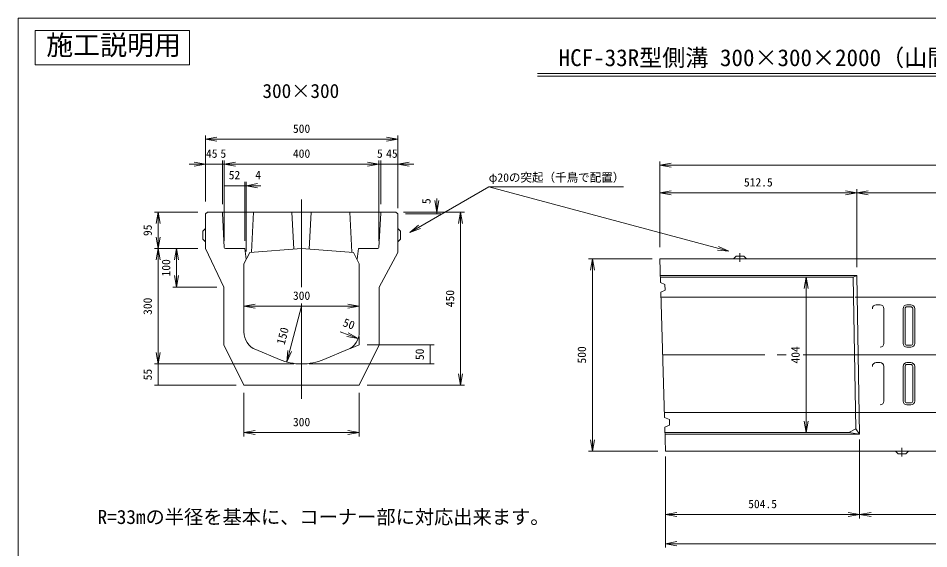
# Model space of a CAD drawing. Units: millimetres, scale not verified, with parts at other scales. Extents: x 4390 to 16808, y 2195 to 6418.
# Drawn here: x 4390 to 7941, y 4349 to 6418 of the extents above; entities that cross this region are included whole.
import ezdxf
from ezdxf.enums import TextEntityAlignment as Align

# ---------------------------------------------------------------- set-up
doc = ezdxf.new("R2010")
doc.units = ezdxf.units.MM
doc.layers.add('3', color=4, linetype='Continuous', lineweight=18)
doc.styles.add('ＭＳ ゴシック-5.0-0.0', font='')
doc.styles.get('ＭＳ ゴシック-5.0-0.0').set_extended_font_data('ＭＳ ゴシック-5.0-0.0')

msp = doc.modelspace()

# ---------------------------------------------------------------- linework, layer by layer
at = {"layer": '3'}
for p, q in [((4390.032, 6418.078), (10369.791, 6418.078)), ((4390.032, 2195.24), (4390.032, 6418.078)), ((6414.275, 6202.507), (8589.086, 6202.507)), ((6414.275, 6192.007), (8589.086, 6192.007)), ((5120.062, 5703.839), (5120.062, 5960.99)), ((5120.062, 5945.99), (5164.378, 5953.804)), ((5120.062, 5945.99), (5164.378, 5938.175)), ((5120.062, 5945.99), (5870.062, 5945.99)), ((5870.062, 5945.99), (5825.745, 5953.804)), ((5870.062, 5945.99), (5825.745, 5938.175)), ((5870.062, 5677.754), (5870.062, 5960.99)), ((5186.062, 5692.447), (5186.062, 5863.909)), ((5193.562, 5549.947), (5193.562, 5863.909)), ((5796.562, 5549.947), (5796.562, 5863.909)), ((5804.062, 5692.447), (5804.062, 5863.909)), ((6891.785, 5525.129), (6891.785, 5859.966)), ((5120.062, 5848.909), (5056.962, 5848.909)), ((5120.062, 5848.909), (5075.745, 5856.724)), ((5120.062, 5848.909), (5075.745, 5841.095)), ((5120.062, 5848.909), (5186.062, 5848.909)), ((5186.062, 5848.909), (5193.562, 5848.909)), ((5193.562, 5848.909), (5237.878, 5856.724)), ((5193.562, 5848.909), (5237.878, 5841.095)), ((5193.562, 5848.909), (5796.562, 5848.909)), ((5796.562, 5848.909), (5752.245, 5856.724)), ((5796.562, 5848.909), (5752.245, 5841.095)), ((5796.562, 5848.909), (5804.062, 5848.909)), ((5804.062, 5848.909), (5870.062, 5848.909)), ((5870.062, 5848.909), (5914.378, 5856.724)), ((5870.062, 5848.909), (5932.933, 5848.909)), ((5870.062, 5848.909), (5914.378, 5841.095)), ((6891.785, 5844.966), (6936.101, 5852.78)), ((6891.785, 5844.966), (6936.101, 5837.151)), ((6891.785, 5844.966), (9914.285, 5844.966)), ((5193.562, 5765.128), (5273.062, 5765.128)), ((5273.062, 5549.947), (5273.062, 5780.128)), ((5279.062, 5765.128), (5273.062, 5765.128)), ((5279.062, 5507.947), (5279.062, 5780.128)), ((5279.062, 5765.128), (5323.378, 5772.943)), ((5279.062, 5765.128), (5336.703, 5765.128)), ((5279.062, 5765.128), (5323.378, 5757.314)), ((5916.847, 5582.529), (6224.754, 5760.299)), ((6224.754, 5760.299), (6749.825, 5760.299)), ((7161.425, 5509.319), (6224.754, 5760.299)), ((7660.535, 5446.71), (7660.535, 5752.072)), ((6891.785, 5737.072), (6936.101, 5744.886)), ((6891.785, 5737.072), (6936.101, 5729.258)), ((7660.535, 5737.072), (6891.785, 5737.072)), ((7660.535, 5737.072), (7616.219, 5744.886)), ((7660.535, 5737.072), (7616.219, 5729.258)), ((7660.535, 5737.072), (7704.851, 5744.886)), ((7660.535, 5737.072), (7704.851, 5729.258)), ((7660.535, 5737.072), (9145.535, 5737.072)), ((5495.062, 5369.386), (5495.062, 5711.085)), ((6022.779, 5662.447), (6014.965, 5706.763)), ((6022.779, 5662.447), (6022.779, 5715.751)), ((6022.779, 5662.447), (6030.593, 5706.763)), ((4920.876, 5662.447), (5090.062, 5662.447)), ((4935.876, 5662.447), (4928.062, 5618.131)), ((4935.876, 5662.447), (4943.69, 5618.131)), ((4935.876, 5662.447), (4935.876, 5519.947)), ((5892.562, 5662.447), (6130.782, 5662.447)), ((5900.062, 5654.947), (6037.779, 5654.947)), ((6022.779, 5662.447), (6022.779, 5654.947)), ((6115.002, 5662.447), (6107.188, 5618.131)), ((6115.002, 5662.447), (6122.816, 5618.131)), ((6115.002, 5662.447), (6115.002, 4987.447)), ((5916.847, 5582.529), (5951.319, 5611.454)), ((5916.847, 5582.529), (5959.133, 5597.92)), ((4935.876, 5519.947), (4928.062, 5564.263)), ((4935.876, 5519.947), (4943.69, 5564.263)), ((4920.876, 5519.947), (5090.062, 5519.947)), ((4935.876, 5519.947), (4928.062, 5475.631)), ((4935.876, 5519.947), (4943.69, 5475.631)), ((4935.876, 5519.947), (4935.876, 5069.947)), ((5007.785, 5519.947), (4999.97, 5475.631)), ((5007.785, 5519.947), (5015.599, 5475.631)), ((5007.785, 5519.947), (5007.785, 5369.947)), ((7161.425, 5509.319), (7116.596, 5513.241)), ((7161.425, 5509.319), (7120.641, 5528.336)), ((6614.056, 5480.354), (6861.785, 5480.354)), ((6629.056, 5480.354), (6621.241, 5436.038)), ((6629.056, 5480.354), (6636.87, 5436.038)), ((6629.056, 5480.354), (6629.056, 4730.354)), ((7204.072, 5480.354), (7204.072, 5501.784)), ((7204.072, 5480.354), (7204.072, 5468.02)), ((5007.785, 5369.947), (4999.97, 5414.263)), ((5007.785, 5369.947), (5015.599, 5414.263)), ((7462.153, 5408.354), (7454.339, 5364.038)), ((7462.153, 5408.354), (7469.967, 5364.038)), ((7462.153, 5408.354), (7462.153, 4802.354)), ((4992.785, 5369.947), (5165.062, 5369.947)), ((7653.035, 5330.354), (9159.11, 5330.354)), ((5270.062, 5294.947), (5314.378, 5302.761)), ((5270.062, 5294.947), (5314.378, 5287.133)), ((5270.062, 5294.947), (5720.062, 5294.947)), ((5495.062, 5294.947), (5436.827, 5077.614)), ((5495.062, 4934.373), (5495.062, 5306.168)), ((5720.062, 5294.947), (5675.745, 5302.761)), ((5720.062, 5294.947), (5675.745, 5287.133)), ((7735.535, 5300.354), (7750.535, 5300.354)), ((7855.535, 5300.354), (7870.535, 5300.354)), ((7855.535, 5292.854), (7870.535, 5292.854)), ((7765.535, 5150.354), (7765.535, 5285.354)), ((7840.535, 5150.354), (7840.535, 5285.354)), ((7848.035, 5150.354), (7848.035, 5285.354)), ((7878.035, 5150.354), (7878.035, 5285.354)), ((7885.535, 5150.354), (7885.535, 5285.354)), ((5645.062, 5194.947), (5715.539, 5169.296)), ((5715.539, 5169.296), (5676.567, 5191.796)), ((5715.539, 5169.296), (5671.222, 5177.11)), ((5720.062, 5144.947), (5720.062, 5176.94)), ((4935.876, 5069.947), (4928.062, 5114.263)), ((4935.876, 5069.947), (4943.69, 5114.263)), ((5436.827, 5077.614), (5440.749, 5122.443)), ((5436.827, 5077.614), (5455.845, 5118.398)), ((5688.393, 5131.752), (5720.062, 5144.947)), ((5750.062, 5144.947), (6011.839, 5144.947)), ((5996.839, 5144.947), (5996.839, 5069.947)), ((7855.535, 5142.854), (7870.535, 5142.854)), ((7855.535, 5135.354), (7870.535, 5135.354)), ((6903.035, 5105.354), (7301.536, 5105.354)), ((7349.65, 5105.354), (7384.017, 5105.354)), ((7451.032, 5105.354), (8403.035, 5105.354)), ((4920.876, 5069.947), (5465.062, 5069.947)), ((4935.876, 5069.947), (4935.876, 4987.447)), ((5525.062, 5069.947), (6011.839, 5069.947)), ((7735.535, 5075.354), (7750.535, 5075.354)), ((7765.535, 4925.354), (7765.535, 5060.354)), ((7840.535, 5060.354), (7840.535, 4925.354)), ((7848.035, 5060.354), (7848.035, 4925.354)), ((7855.535, 5075.354), (7870.535, 5075.354)), ((7855.535, 5067.854), (7870.535, 5067.854)), ((7878.035, 5060.354), (7878.035, 4925.354)), ((7885.535, 5060.354), (7885.535, 4925.354)), ((6115.002, 4987.447), (6107.188, 5031.763)), ((6115.002, 4987.447), (6122.816, 5031.763)), ((4920.876, 4987.447), (5240.062, 4987.447)), ((5750.062, 4987.447), (6130.002, 4987.447)), ((5270.062, 4787.155), (5270.062, 4957.447)), ((5720.062, 4787.155), (5720.062, 4957.447)), ((7855.535, 4917.854), (7870.535, 4917.854)), ((7855.535, 4910.354), (7870.535, 4910.354)), ((9151.464, 4880.354), (7653.035, 4880.354)), ((7462.153, 4802.354), (7454.339, 4846.67)), ((7462.153, 4802.354), (7469.967, 4846.67)), ((5270.062, 4802.155), (5314.378, 4809.969)), ((5270.062, 4802.155), (5314.378, 4794.34)), ((5270.062, 4802.155), (5720.062, 4802.155)), ((5720.062, 4802.155), (5675.745, 4809.969)), ((5720.062, 4802.155), (5675.745, 4794.34)), ((6629.056, 4730.354), (6621.241, 4774.67)), ((6629.056, 4730.354), (6636.87, 4774.67)), ((7671.035, 4467.768), (7671.035, 4775.357)), ((6614.056, 4730.354), (6884.285, 4730.354)), ((7835.748, 4730.354), (7835.748, 4742.688)), ((7835.748, 4730.354), (7835.748, 4708.924)), ((6914.285, 4354.229), (6914.285, 4709.705)), ((6914.285, 4482.768), (6958.601, 4490.582)), ((6914.285, 4482.768), (6958.601, 4474.954)), ((6914.285, 4482.768), (7671.035, 4482.768)), ((7671.035, 4482.768), (7626.719, 4490.582)), ((7671.035, 4482.768), (7626.719, 4474.954)), ((7671.035, 4482.768), (7715.351, 4490.582)), ((7671.035, 4482.768), (7715.351, 4474.954)), ((7671.035, 4482.768), (8403.035, 4482.768)), ((6914.285, 4369.229), (6958.601, 4377.043)), ((6914.285, 4369.229), (6958.601, 4361.415)), ((6914.285, 4369.229), (9891.785, 4369.229))]:
    msp.add_line(p, q, dxfattribs=at)
at = {"layer": '3', "color": 2}
for p, q in [((4455.86, 6370.393), (5058.459, 6370.393)), ((4455.86, 6236.298), (4455.86, 6370.393)), ((5058.459, 6370.393), (5058.459, 6236.298)), ((5058.459, 6236.298), (4455.86, 6236.298)), ((5127.562, 5662.447), (5120.062, 5654.947)), ((5120.062, 5654.947), (5120.062, 5519.947)), ((5495.062, 5662.447), (5127.562, 5662.447)), ((5186.286, 5658.184), (5193.337, 5524.211)), ((5307.562, 5662.447), (5299.298, 5505.446)), ((5457.562, 5662.447), (5465.178, 5517.734)), ((5495.062, 5662.447), (5862.562, 5662.447)), ((5532.562, 5662.447), (5524.945, 5517.734)), ((5682.562, 5662.447), (5690.825, 5505.446)), ((5803.837, 5658.184), (5796.786, 5524.211)), ((5862.562, 5662.447), (5870.062, 5654.947)), ((5870.062, 5504.947), (5870.062, 5654.947)), ((5109.562, 5587.447), (5120.062, 5597.947)), ((5109.562, 5587.447), (5109.562, 5556.822)), ((5880.562, 5587.447), (5870.062, 5597.947)), ((5880.562, 5587.447), (5880.562, 5556.822)), ((5120.062, 5546.322), (5109.562, 5556.822)), ((5870.062, 5546.322), (5880.562, 5556.822)), ((5120.062, 5519.947), (5192.062, 5369.947)), ((5197.831, 5519.947), (5273.062, 5519.947)), ((5292.562, 5504.947), (5270.062, 5459.947)), ((5273.062, 5519.947), (5279.062, 5477.947)), ((5495.062, 5519.947), (5292.562, 5504.947)), ((5495.062, 5519.947), (5697.562, 5504.947)), ((5697.562, 5504.947), (5720.062, 5459.947)), ((5717.062, 5519.947), (5711.062, 5477.947)), ((5792.292, 5519.947), (5717.062, 5519.947)), ((5870.062, 5504.947), (5798.062, 5369.947)), ((6891.785, 5480.354), (8403.035, 5480.354)), ((6894.585, 5387.019), (6891.785, 5480.354)), ((7189.072, 5490.854), (7178.572, 5480.354)), ((7189.072, 5490.854), (7219.072, 5490.854)), ((7219.072, 5490.854), (7229.572, 5480.354)), ((5270.062, 5194.947), (5270.062, 5459.947)), ((5720.062, 5194.947), (5720.062, 5459.947)), ((7660.535, 5414.354), (6893.765, 5414.354)), ((6893.945, 5408.354), (7645.635, 5408.354)), ((7660.535, 5414.354), (7645.635, 5408.354)), ((7645.635, 5408.354), (7655.676, 4817.352)), ((7660.535, 5414.354), (7671.035, 4796.354)), ((5192.062, 5369.947), (5192.062, 5144.947)), ((5798.062, 5369.947), (5798.062, 5144.947)), ((6894.585, 5387.019), (6912.02, 5379.854)), ((6912.02, 5379.854), (6912.74, 5357.354)), ((6912.74, 5357.354), (6895.691, 5350.158)), ((6910.364, 4861.057), (6895.691, 5350.158)), ((7646.96, 5330.354), (6896.285, 5330.354)), ((5192.062, 5144.947), (5270.062, 4987.447)), ((5316.215, 5125.716), (5408.523, 5087.255)), ((5581.6, 5087.255), (5673.908, 5125.716)), ((5798.062, 5144.947), (5720.062, 4987.447)), ((5495.062, 4987.447), (5270.062, 4987.447)), ((5495.062, 4987.447), (5720.062, 4987.447)), ((7654.606, 4880.354), (6909.785, 4880.354)), ((6910.364, 4861.057), (6929.108, 4853.354)), ((6929.828, 4830.854), (6911.502, 4823.119)), ((6929.108, 4853.354), (6929.828, 4830.854)), ((6914.285, 4730.354), (6911.502, 4823.119)), ((6912.125, 4802.354), (7628.931, 4802.354)), ((7671.035, 4796.354), (6912.305, 4796.354)), ((7655.676, 4817.352), (7628.931, 4802.354)), ((7671.035, 4796.354), (7628.931, 4802.354)), ((7655.676, 4817.352), (7671.035, 4796.354)), ((6914.285, 4730.354), (8403.035, 4730.354)), ((7820.748, 4719.854), (7810.248, 4730.354)), ((7850.748, 4719.854), (7861.248, 4730.354)), ((7850.748, 4719.854), (7820.748, 4719.854))]:
    msp.add_line(p, q, dxfattribs=at)
for centre, radius, start, end in [((5181.792, 5657.947), 4.5, 3.01279, 90), ((5808.331, 5657.947), 4.5, 90, 176.98721), ((5197.831, 5524.447), 4.5, 183.01279, 270), ((5792.292, 5524.447), 4.5, 270, 356.98721), ((5345.062, 5194.947), 75, 180, 247.38014), ((5645.062, 5194.947), 75, 292.61986, 0), ((5495.062, 5294.947), 225, 247.38014, 270), ((5495.062, 5294.947), 225, 270, 292.61986)]:
    msp.add_arc(centre, radius, start, end, dxfattribs=at)
at = {"layer": '3'}
for centre, radius, start, end in [((7735.535, 5285.354), 15, 90, 180), ((7750.535, 5285.354), 15, 0, 90), ((7855.535, 5285.354), 15, 90, 180), ((7855.535, 5285.354), 7.5, 90, 180), ((7870.535, 5285.354), 15, 0, 90), ((7870.535, 5285.354), 7.5, 0, 90), ((7750.535, 5150.354), 15, 270, 0), ((7855.535, 5150.354), 15, 180, 270), ((7855.535, 5150.354), 7.5, 180, 270), ((7870.535, 5150.354), 15, 270, 0), ((7870.535, 5150.354), 7.5, 270, 0), ((7735.535, 5060.354), 15, 90, 180), ((7750.535, 5060.354), 15, 0, 90), ((7855.535, 5060.354), 15, 90, 180), ((7855.535, 5060.354), 7.5, 90, 180), ((7870.535, 5060.354), 15, 0, 90), ((7870.535, 5060.354), 7.5, 0, 90), ((7750.535, 4925.354), 15, 270, 0), ((7855.535, 4925.354), 15, 180, 270), ((7855.535, 4925.354), 7.5, 180, 270), ((7870.535, 4925.354), 15, 270, 0), ((7870.535, 4925.354), 7.5, 270, 0)]:
    msp.add_arc(centre, radius, start, end, dxfattribs=at)

# ---------------------------------------------------------------- texts
at = {"layer": '3', "color": 7, "style": 'ＭＳ ゴシック-5.0-0.0'}
for s, height, p in [('施工説明用', 76.98, (4499.41, 6251.768)), ('HCF-33R型側溝 300×300×2000（山間地カーブ用）', 65.98, (6497.164, 6211.383)), ('300×300', 54.99, (5342.407, 6090.467)), ('500', 32.99, (5461.312, 5960.99)), ('45', 32.99, (5122.253, 5863.909)), ('5', 32.99, (5178.562, 5863.909)), ('400', 32.99, (5461.312, 5863.909)), ('5', 32.99, (5789.062, 5863.909)), ('45', 32.99, (5824.572, 5863.909)), ('52', 32.99, (5210.812, 5780.128)), ('4', 32.99, (5314.203, 5780.128)), ('φ20の突起（千鳥で配置）', 32.99, (6224.545, 5770.484)), ('512.5', 32.99, (7219.91, 5752.072)), ('300', 32.99, (5461.316, 5309.956)), ('300', 32.99, (5461.316, 4817.163)), ('504.5', 32.99, (7236.41, 4497.768)), ('R=33mの半径を基本に、コーナー部に対応出来ます。', 54.99, (4699.47, 4429.428))]:
    msp.add_text(s, height=height, dxfattribs=at).set_placement(p, align=Align.BOTTOM_LEFT)
for s, rotation, p in [('5', 90, (6007.779, 5693.251)), ('95', 90, (4920.879, 5568.706)), ('100', 90, (4992.785, 5411.197)), ('300', 90, (4920.879, 5261.206)), ('450', 90, (6100.002, 5291.197)), ('50', 340, (5649.478, 5209.31)), ('150', 75, (5438.038, 5140.092)), ('50', 90, (5981.844, 5084.956)), ('500', 90, (6614.056, 5071.604)), ('404', 90, (7447.153, 5071.604)), ('55', 90, (4920.879, 5006.206))]:
    msp.add_text(s, height=32.99, rotation=rotation, dxfattribs=at).set_placement(p, align=Align.BOTTOM_LEFT)

doc.saveas('drawing.dxf')
